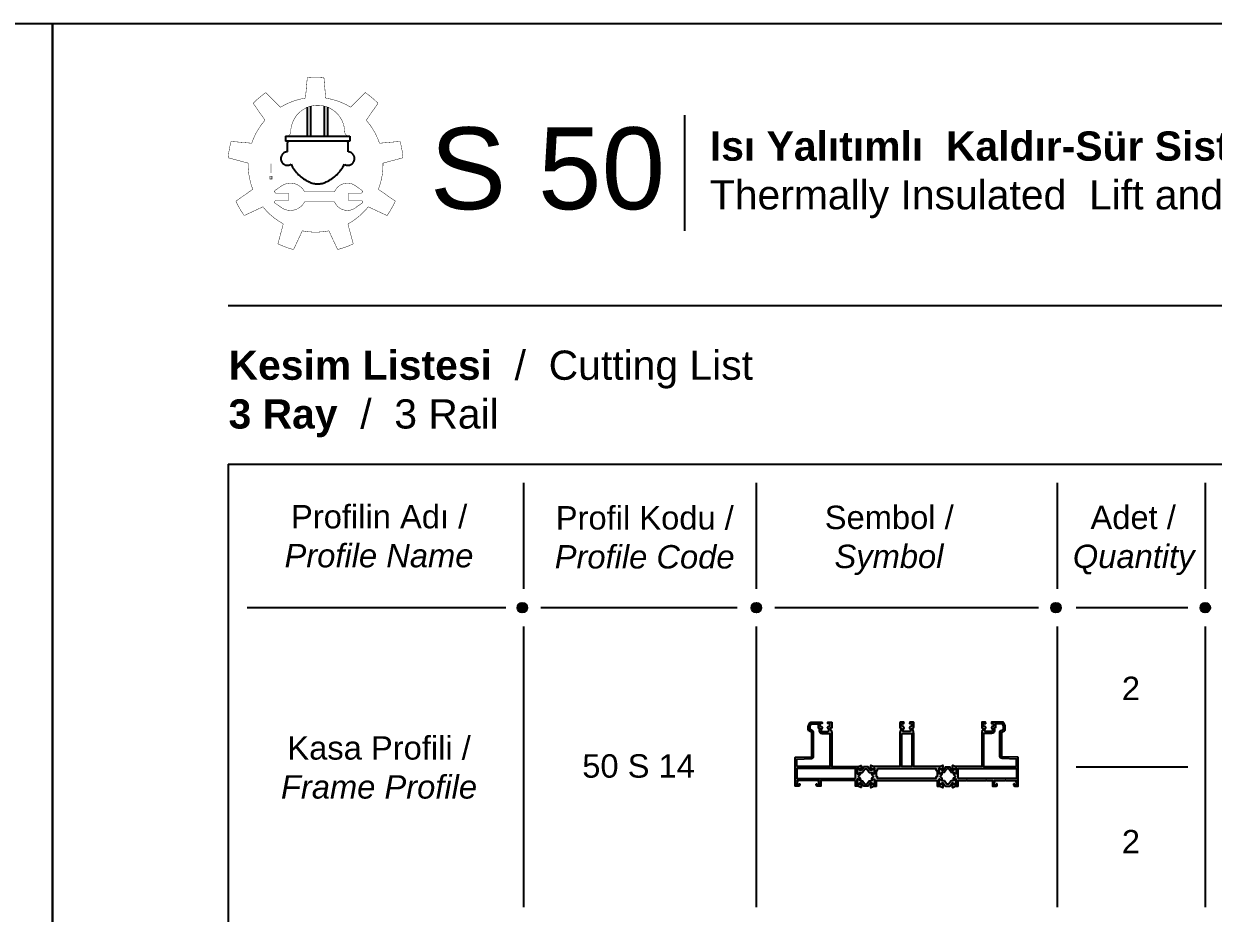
# Model space of a CAD drawing. Header units: millimetres. Extents: x 221 to 2771, y 196 to 840.
# Drawn here: x 668.9 to 770.5, y 763.6 to 839.6 of the extents above; entities that cross this region are included whole.
import ezdxf

# ---------------------------------------------------------------- set-up
doc = ezdxf.new("R2010")
doc.units = ezdxf.units.MM
doc.linetypes.add('CENTER', pattern=[50.8, 31.75, -6.35, 6.35, -6.35])
for name, color, linetype in [('1', 7, 'Continuous'), ('antet_k', 7, 'Continuous'), ('yazı_numara_k', 21, 'Continuous')]:
    doc.layers.add(name, color=color, linetype=linetype)
doc.styles.get("Standard").update_dxf_attribs({"font": 'arial.ttf'})

# ---------------------------------------------------------------- blocks, each defined once
blk = doc.blocks.new('S1.A')
at = {"color": 252}
blk.add_lwpolyline([(2269.17, -494.13), (2269.17, -791.13), (2479.17, -791.13), (2479.17, -494.13)], close=True, dxfattribs=at)
blk = doc.blocks.new('Üretim katalogu sembol-1')
at = {"true_color": 0xfed100}
h = blk.add_hatch(color=40, dxfattribs=at)
h.dxf.hatch_style = 1
h.paths.add_polyline_path([(1565.75, 1465.58), (1566.79, 1465.58), (1566.79, 1470.07), (1565.75, 1470.07)])
h.paths.add_polyline_path([(1565.75, 1462.71), (1566.79, 1462.71), (1566.79, 1464.05), (1565.75, 1464.05)])
at = {"color": 0, "linetype": 'CENTER', "ltscale": 12}
for p, q in [((1583.66, 1483.04), (1583.66, 1496.78)), ((1585.26, 1483.04), (1585.26, 1497.31)), ((1591.66, 1483.04), (1591.66, 1497.31)), ((1593.26, 1483.04), (1593.26, 1496.78)), ((1573.15, 1483.04), (1603.77, 1483.04)), ((1573.15, 1483.04), (1573.15, 1480.64)), ((1603.77, 1480.64), (1573.15, 1480.64)), ((1603.77, 1483.04), (1603.77, 1480.64))]:
    blk.add_line(p, q, dxfattribs=at)
at = {"color": 0, "linetype": 'CENTER', "lineweight": -2, "ltscale": 12, "const_width": 0.2}
for points in [[(1582.66, 1501.13), (1583.52, 1510.91)], [(1592.26, 1501.13), (1591.41, 1510.91)], [(1570.8, 1496.81), (1563.86, 1503.75)], [(1604.12, 1496.81), (1611.06, 1503.75)], [(1563.45, 1490.64), (1557.82, 1498.68)], [(1611.48, 1490.64), (1617.1, 1498.68)], [(1557.14, 1479.71), (1547.36, 1480.57)], [(1617.79, 1479.71), (1627.56, 1480.57)], [(1555.47, 1470.26), (1545.99, 1472.8)], [(1619.45, 1470.26), (1628.93, 1472.8)], [(1557.66, 1457.83), (1549.63, 1452.2)], [(1617.26, 1457.83), (1625.3, 1452.2)], [(1562.46, 1449.52), (1553.57, 1445.37)], [(1612.46, 1449.52), (1621.35, 1445.37)], [(1572.13, 1441.41), (1569.59, 1431.93)], [(1602.79, 1441.41), (1605.33, 1431.93)], [(1581.15, 1438.12), (1577.01, 1429.23)], [(1593.77, 1438.12), (1597.92, 1429.23)]]:
    blk.add_lwpolyline(points, dxfattribs=at)
for points in [[(1591.41, 1510.91, 0.047521), (1583.52, 1510.91)], [(1563.86, 1503.75, 0.047521), (1557.82, 1498.68)], [(1617.1, 1498.68, 0.047521), (1611.06, 1503.75)], [(1582.66, 1501.13, 0.099576), (1570.8, 1496.81)], [(1604.12, 1496.81, 0.099576), (1592.26, 1501.13)], [(1563.45, 1490.64, 0.099576), (1557.14, 1479.71)], [(1617.79, 1479.71, 0.099576), (1611.48, 1490.64)], [(1547.36, 1480.57, 0.047521), (1545.99, 1472.8)], [(1628.93, 1472.8, 0.047521), (1627.56, 1480.57)], [(1555.47, 1470.26, 0.099576), (1557.66, 1457.83)], [(1617.26, 1457.83, 0.099576), (1619.45, 1470.26)], [(1549.63, 1452.2, 0.047521), (1553.57, 1445.37)], [(1621.35, 1445.37, 0.047521), (1625.3, 1452.2)], [(1562.46, 1449.52, 0.099576), (1572.13, 1441.41)], [(1602.79, 1441.41, 0.099576), (1612.46, 1449.52)], [(1581.15, 1438.12, 0.099576), (1593.77, 1438.12)], [(1569.59, 1431.93, 0.047521), (1577.01, 1429.23)], [(1597.92, 1429.23, 0.047521), (1605.33, 1431.93)]]:
    blk.add_lwpolyline(points, format="xyb", dxfattribs=at)
at = {"color": 0, "linetype": 'CENTER', "ltscale": 12, "const_width": 0.2}
for points in [[(1588.46, 1497.72, 0.408893), (1575.66, 1485.15, -0.281899), (1574.17, 1483.04)], [(1588.46, 1497.72, -0.408893), (1601.26, 1485.15, 0.281899), (1602.75, 1483.04)]]:
    blk.add_lwpolyline(points, format="xyb", dxfattribs=at)
at = {"color": 40, "true_color": 0xfed100, "const_width": 0.2}
blk.add_lwpolyline([(1565.75, 1464.05), (1566.79, 1464.05), (1566.79, 1462.71), (1565.75, 1462.71)], close=True, dxfattribs=at)
at = {"color": 0, "linetype": 'CENTER', "ltscale": 12, "const_width": 0.2}
blk.add_lwpolyline([(1574.65, 1456.03), (1568.69, 1456.03, -0.414214), (1568.05, 1456.67), (1568.05, 1456.88, -0.248554), (1568.33, 1457.41), (1570.79, 1459.08, -0.475864), (1582.25, 1456.63), (1596.45, 1456.63, -0.519094), (1606.92, 1459.08), (1609.37, 1457.41, -0.248554), (1609.65, 1456.88), (1609.65, 1456.67, -0.414214), (1609.01, 1456.03), (1603.05, 1456.03), (1603.05, 1452.52), (1609.01, 1452.52, -0.414214), (1609.65, 1451.88), (1609.65, 1451.67, -0.248554), (1609.37, 1451.14), (1606.92, 1449.48, -0.519094), (1596.45, 1451.92), (1582.25, 1451.92, -0.475864), (1570.79, 1449.48), (1568.33, 1451.14, -0.248554), (1568.05, 1451.67), (1568.05, 1451.88, -0.414214), (1568.69, 1452.52), (1574.65, 1452.52)], format="xyb", close=True, dxfattribs=at)
at = {"color": 0, "linetype": 'CENTER', "ltscale": 12}
for centre, radius, start, end in [((1592.04, 1477.74), 18.11, 170.7928, 186.6972), ((1584.88, 1477.74), 18.11, 353.3028, 9.2072), ((1574.16, 1472.43), 3.2, 91.7372, 301.3307), ((1602.77, 1472.43), 3.2, 238.6693, 88.2628), ((1592.04, 1477.74), 18.11, 206.3707, 245.0967), ((1584.88, 1477.74), 18.11, 294.9033, 333.6293), ((1588.46, 1470.02), 9.6, 245.0967, 294.9033)]:
    blk.add_arc(centre, radius, start, end, dxfattribs=at)
blk = doc.blocks.new('S.1.B')
blk.add_line((922.44, 1850.82), (922.44, 1840.95))
at = {"color": 7}
blk.add_line((1063.42, 1834.52), (883.42, 1834.52), dxfattribs=at)
at = {"color": 0, "linetype": 'CENTER', "ltscale": 12, "xscale": 0.18014578362, "yscale": 0.18014578362, "zscale": 0.18014578362}
blk.add_blockref('Üretim katalogu sembol-1', (604.93, 1581.87), dxfattribs=at)
at = {"width": 80.5608, "attachment_point": 1}
for s, insert, char_height in [('\\pi23.685;{\\fArial Unicode MS|b0|i0|c162|p34;S 50}', (876.99, 1849.79), 7), ('\\pi8.4591;{\\fArial Unicode MS|b1|i0|c162|p34;Isı Yalıtımlı  Kaldır-Sür Sistemi\\fArial Unicode MS|b0|i0|c162|p34;\\PThermally Insulated  Lift and Slide Systems}', (916.15, 1849.44), 2.5)]:
    blk.add_mtext(s, dxfattribs=dict(at, insert=insert, char_height=char_height))
blk = doc.blocks.new('S50_SYF1')
at = {"color": 0}
blk.add_blockref('S.1.B', (-100.17, 492.74), dxfattribs=at)
at = {"layer": 'antet_k', "color": 0}
blk.add_blockref('S1.A', (-1500.92, 2845.51), dxfattribs=at)
blk = doc.blocks.new('YUVARLAK')
at = {"ltscale": 10, "true_color": 0xfed100}
blk.add_hatch(color=40, dxfattribs=at).paths.add_polyline_path([(383.22, 243, 1), (384.25, 243, 1)])
at = {"color": 40, "ltscale": 10, "true_color": 0xfed100}
blk.add_circle((383.74, 243), 0.516, dxfattribs=at)
blk = doc.blocks.new('937600')
at = {"ltscale": 10, "true_color": 0xfed100}
blk.add_hatch(color=40, dxfattribs=at).paths.add_polyline_path([(1547.9, 2589.6), (1546, 2592.3, 0.24473), (1545.8, 2592.4), (1542.3, 2592.4, 0.244698), (1542.2, 2592.3), (1540.3, 2589.6, -0.244698), (1540, 2589.5), (1539.8, 2589.5, -0.131652), (1539.2, 2589.6), (1537.5, 2590.6, 0.131652), (1537.4, 2590.6), (1537.1, 2590.6, 0.414214), (1536.7, 2590.2), (1536.7, 2586.8, 0.414214), (1537.1, 2586.4), (1537.4, 2586.4, 0.131652), (1537.5, 2586.4), (1539.2, 2587.4, -0.131652), (1539.8, 2587.6), (1541, 2587.6, 0.244698), (1541.2, 2587.7), (1543.2, 2590.4, -0.244698), (1543.3, 2590.5), (1544.8, 2590.5, -0.244698), (1545, 2590.4), (1546.9, 2587.7, 0.244698), (1547.1, 2587.6), (1548.4, 2587.6, -0.131652), (1549, 2587.4), (1550.7, 2586.4, 0.131652), (1550.8, 2586.4), (1551.1, 2586.4, 0.400278), (1551.5, 2586.8), (1551.5, 2590.1), (1551.5, 2590.2, 0.400281), (1551.1, 2590.6), (1550.8, 2590.6, 0.131652), (1550.7, 2590.6), (1549, 2589.6, -0.131652), (1548.4, 2589.5), (1548.1, 2589.5, -0.244698)])
at = {"color": 40, "ltscale": 10, "true_color": 0xfed100}
blk.add_lwpolyline([(1551.5, 2590.2, 0.414214), (1551.1, 2590.6), (1550.8, 2590.6, 0.131652), (1550.7, 2590.6), (1549, 2589.6, -0.131652), (1548.4, 2589.5), (1548.1, 2589.5, -0.244698), (1547.9, 2589.6), (1546, 2592.3, 0.24473), (1545.8, 2592.4), (1542.3, 2592.4, 0.244698), (1542.2, 2592.3), (1540.3, 2589.6, -0.244698), (1540, 2589.5), (1539.8, 2589.5, -0.131652), (1539.2, 2589.6), (1537.5, 2590.6, 0.131652), (1537.4, 2590.6), (1537.1, 2590.6, 0.414214), (1536.7, 2590.2), (1536.7, 2586.8, 0.414214), (1537.1, 2586.4), (1537.4, 2586.4, 0.131652), (1537.5, 2586.4), (1539.2, 2587.4, -0.131652), (1539.8, 2587.6), (1541, 2587.6, 0.244698), (1541.2, 2587.7), (1543.2, 2590.4, -0.244698), (1543.3, 2590.5), (1544.8, 2590.5, -0.244698), (1545, 2590.4), (1546.9, 2587.7, 0.244698), (1547.1, 2587.6), (1548.4, 2587.6, -0.131652), (1549, 2587.4), (1550.7, 2586.4, 0.131652), (1550.8, 2586.4), (1551.1, 2586.4, 0.414214), (1551.5, 2586.8)], format="xyb", close=True, dxfattribs=at)
blk = doc.blocks.new('4455')
at = {"ltscale": 10}
h = blk.add_hatch(color=252, dxfattribs=at)
h.dxf.hatch_style = 1
edge = h.paths.add_edge_path(flags=16)
edge.add_line((-228.5, -163), (-228.5, -156.5))
edge.add_line((-228.5, -156.5), (-216.1, -156))
edge.add_arc((-216.1, -154.2), 1.8, 272, 360)
edge.add_line((-214.3, -154.2), (-214.3, -133.5))
edge.add_arc((-216.1, -133.6), 1.8, 3.0819, 65)
edge.add_line((-215.4, -132), (-217.2, -131.2))
edge.add_arc((-217, -130.9), 0.3, 180, 245, ccw=False)
edge.add_line((-217.3, -130.9), (-217.3, -128.5))
edge.add_arc((-217, -128.5), 0.3, 154, 180, ccw=False)
edge.add_line((-217.3, -128.3), (-216.5, -126.7))
edge.add_arc((-216.2, -126.8), 0.3, 90, 154, ccw=False)
edge.add_line((-216.2, -126.5), (-210.5, -126.5))
edge.add_line((-210.5, -126.5), (-210.5, -129.5))
edge.add_arc((-210.2, -129.5), 0.3, 180, 255)
edge.add_line((-210.3, -129.8), (-209.3, -130))
edge.add_arc((-209.4, -130.3), 0.3, -30, 75, ccw=False)
edge.add_line((-209.1, -130.5), (-209.3, -130.7))
edge.add_arc((-207.1, -132), 2.6, 150, 270)
edge.add_line((-207.1, -134.6), (-200.3, -134.6))
edge.add_line((-200.3, -134.6), (-200.3, -163))
edge.add_line((-200.3, -163), (-228.5, -163))
edge = h.paths.add_edge_path()
edge.add_line((-202.3, -174.8), (-202.6, -174.5))
edge.add_line((-202.6, -174.5), (-202.9, -174.8))
edge.add_line((-202.9, -174.8), (-208, -174.8))
edge.add_line((-208, -174.8), (-208, -179.8))
edge.add_line((-208, -179.8), (-211.1, -179.8))
edge.add_arc((-211.1, -179.5), 0.3, 210, 270, ccw=False)
edge.add_line((-211.4, -179.7), (-212, -178.7))
edge.add_arc((-211.7, -178.5), 0.3, 180, 210, ccw=False)
edge.add_line((-212, -178.5), (-212, -178.1))
edge.add_arc((-211.7, -178.1), 0.3, 90, 180, ccw=False)
edge.add_line((-211.7, -177.8), (-211.3, -177.8))
edge.add_arc((-211.3, -178.1), 0.3, 30, 90, ccw=False)
edge.add_line((-211, -178), (-210.7, -178.5))
edge.add_arc((-210.4, -178.3), 0.3, 210, 270)
edge.add_line((-210.4, -178.6), (-209.7, -178.6))
edge.add_arc((-209.7, -178.3), 0.3, 270, 360)
edge.add_line((-209.4, -178.3), (-209.4, -176.9))
edge.add_arc((-209.7, -176.9), 0.3, 360, 405)
edge.add_line((-209.5, -176.7), (-209.9, -176.3))
edge.add_arc((-209.7, -176), 0.3, 131.4096, 225, ccw=False)
edge.add_line((-209.9, -175.8), (-209.6, -175.5))
edge.add_arc((-209.9, -175.2), 0.4, 311.4096, 450)
edge.add_line((-209.9, -174.8), (-218.7, -174.8))
edge.add_line((-218.7, -174.8), (-219, -174.5))
edge.add_line((-219, -174.5), (-219.3, -174.8))
edge.add_line((-219.3, -174.8), (-228.2, -174.8))
edge.add_arc((-228.2, -175.2), 0.4, 90, 228.5904)
edge.add_line((-228.5, -175.5), (-228.1, -175.8))
edge.add_arc((-228.3, -176), 0.3, -45, 48.5904, ccw=False)
edge.add_line((-228.1, -176.3), (-228.5, -176.7))
edge.add_arc((-228.3, -176.9), 0.3, 135, 180)
edge.add_line((-228.6, -176.9), (-228.6, -178.3))
edge.add_arc((-228.3, -178.3), 0.3, 180, 270)
edge.add_line((-228.3, -178.6), (-227.6, -178.6))
edge.add_arc((-227.6, -178.3), 0.3, 270, 330)
edge.add_line((-227.4, -178.5), (-227.1, -178))
edge.add_arc((-226.8, -178.1), 0.3, 90, 150, ccw=False)
edge.add_line((-226.8, -177.8), (-226.3, -177.8))
edge.add_arc((-226.3, -178.1), 0.3, 0, 90, ccw=False)
edge.add_line((-226, -178.1), (-226, -178.5))
edge.add_arc((-226.3, -178.5), 0.3, -30, 0, ccw=False)
edge.add_line((-226.1, -178.7), (-226.7, -179.7))
edge.add_arc((-226.9, -179.5), 0.3, 270, 330, ccw=False)
edge.add_line((-226.9, -179.8), (-229.7, -179.8))
edge.add_arc((-229.7, -179.5), 0.3, 180, 270, ccw=False)
edge.add_line((-230, -179.5), (-230, -155.3))
edge.add_arc((-229.7, -155.3), 0.3, 92, 180, ccw=False)
edge.add_line((-229.7, -155), (-216.1, -154.5))
edge.add_arc((-216.1, -154.2), 0.3, 272, 360)
edge.add_line((-215.8, -154.2), (-215.8, -133.6))
edge.add_arc((-216.1, -133.6), 0.3, 360, 425)
edge.add_line((-216, -133.4), (-218.3, -132.3))
edge.add_arc((-217.8, -131.4), 1, 180, 245, ccw=False)
edge.add_line((-218.8, -131.4), (-218.8, -128.3))
edge.add_arc((-217.8, -128.3), 1, 154, 180, ccw=False)
edge.add_line((-218.7, -127.8), (-217.6, -125.6))
edge.add_arc((-216.7, -126), 1, 90, 154, ccw=False)
edge.add_line((-216.7, -125), (-207.4, -125))
edge.add_arc((-207.4, -125.3), 0.3, 10, 90, ccw=False)
edge.add_line((-207.1, -125.3), (-207, -125.9))
edge.add_arc((-207.3, -125.9), 0.3, -90, 10, ccw=False)
edge.add_line((-207.3, -126.2), (-208.6, -126.2))
edge.add_arc((-208.6, -126.5), 0.3, 90, 180)
edge.add_line((-208.9, -126.5), (-208.9, -128.2))
edge.add_arc((-208.6, -128.2), 0.3, 180, 255)
edge.add_line((-208.7, -128.5), (-207.5, -128.8))
edge.add_arc((-207.6, -129.1), 0.3, 30, 75, ccw=False)
edge.add_line((-207.3, -129), (-207, -129.6))
edge.add_arc((-207.2, -129.7), 0.3, -30, 30, ccw=False)
edge.add_line((-207, -129.9), (-207.9, -131.5))
edge.add_arc((-207.1, -132), 1, 150, 270)
edge.add_line((-207.1, -133), (-202.2, -133))
edge.add_arc((-202.2, -132), 1, 270, 390)
edge.add_line((-201.3, -131.5), (-202.3, -129.9))
edge.add_arc((-202, -129.7), 0.3, 150, 210, ccw=False)
edge.add_line((-202.3, -129.6), (-201.9, -129))
edge.add_arc((-201.7, -129.1), 0.3, 105, 150, ccw=False)
edge.add_line((-201.8, -128.8), (-200.6, -128.5))
edge.add_arc((-200.6, -128.2), 0.3, 285, 360)
edge.add_line((-200.3, -128.2), (-200.3, -126.5))
edge.add_arc((-200.6, -126.5), 0.3, 0, 90)
edge.add_line((-200.6, -126.2), (-201.9, -126.2))
edge.add_arc((-201.9, -125.9), 0.3, 170, 270, ccw=False)
edge.add_line((-202.2, -125.9), (-202.1, -125.3))
edge.add_arc((-201.8, -125.3), 0.3, 90, 170, ccw=False)
edge.add_line((-201.8, -125), (-199, -125))
edge.add_arc((-199, -125.3), 0.3, 0, 90, ccw=False)
edge.add_line((-198.7, -125.3), (-198.7, -129.5))
edge.add_arc((-199, -129.5), 0.3, 285, 360, ccw=False)
edge.add_line((-199, -129.8), (-199.9, -130))
edge.add_arc((-199.9, -130.3), 0.3, 105, 210)
edge.add_line((-200.1, -130.5), (-199.7, -131.2))
edge.add_arc((-205.7, -134.7), 7, 0, 30, ccw=False)
edge.add_line((-198.7, -134.7), (-198.7, -163))
edge.add_line((-198.7, -163), (-175.8, -163))
edge.add_arc((-175.8, -162.7), 0.3, 270, 349.0957)
edge.add_arc((-175.2, -162.8), 0.3, 110, 169.0957, ccw=False)
edge.add_line((-175.3, -162.6), (-173.9, -162.1))
edge.add_arc((-173.8, -162.3), 0.3, -5, 110, ccw=False)
edge.add_line((-173.5, -162.4), (-173.7, -164.8))
edge.add_arc((-174, -164.8), 0.3, 315, 355, ccw=False)
edge.add_line((-173.8, -165), (-174.1, -165.2))
edge.add_arc((-174.3, -165), 0.3, 195, 315, ccw=False)
edge.add_line((-174.6, -165.1), (-174.6, -165.1))
edge.add_arc((-174.9, -165.1), 0.3, 15, 75)
edge.add_line((-174.8, -164.8), (-176.7, -164.3))
edge.add_line((-176.7, -164.3), (-176.9, -164.3))
edge.add_arc((-176.9, -164.6), 0.3, 90, 221.4096)
edge.add_arc((-177.5, -165.2), 0.5, 0, 41.4096, ccw=False)
edge.add_line((-177, -165.2), (-177, -168.9))
edge.add_arc((-176.7, -168.9), 0.3, 180, 270)
edge.add_line((-176.7, -169.2), (-176.4, -169.2))
edge.add_arc((-176.4, -168.9), 0.3, 270, 301.4)
edge.add_line((-176.3, -169.2), (-174.8, -168.3))
edge.add_arc((-174.6, -168.5), 0.3, 0, 121.4, ccw=False)
edge.add_line((-174.3, -168.5), (-174.3, -168.8))
edge.add_arc((-176.3, -168.8), 2, -43.6, 0, ccw=False)
edge.add_line((-174.9, -170.1), (-175.9, -171.2))
edge.add_arc((-175.7, -171.4), 0.3, 136.4, 223.6)
edge.add_line((-175.9, -171.6), (-174.9, -172.7))
edge.add_arc((-176.3, -174.1), 2, 0, 43.6, ccw=False)
edge.add_line((-174.3, -174.1), (-174.3, -174.3))
edge.add_arc((-174.6, -174.3), 0.3, -121.4, 0, ccw=False)
edge.add_line((-174.8, -174.6), (-176.3, -173.7))
edge.add_arc((-176.4, -173.9), 0.3, 58.6, 90)
edge.add_line((-176.4, -173.6), (-176.7, -173.6))
edge.add_arc((-176.7, -173.9), 0.3, 90, 180)
edge.add_line((-177, -173.9), (-177, -177.7))
edge.add_arc((-177.5, -177.7), 0.5, -41.4096, 0, ccw=False)
edge.add_arc((-176.9, -178.2), 0.3, 138.5904, 270)
edge.add_line((-176.9, -178.5), (-176.7, -178.5))
edge.add_line((-176.7, -178.5), (-174.8, -178))
edge.add_arc((-174.9, -177.7), 0.3, 285, 345)
edge.add_line((-174.6, -177.8), (-174.6, -177.8))
edge.add_arc((-174.3, -177.8), 0.3, 45, 165, ccw=False)
edge.add_line((-174.1, -177.6), (-173.8, -177.9))
edge.add_arc((-174, -178.1), 0.3, 5, 45, ccw=False)
edge.add_line((-173.7, -178.1), (-173.5, -180.5))
edge.add_arc((-173.8, -180.5), 0.3, -110, 5, ccw=False)
edge.add_line((-173.9, -180.8), (-175.3, -180.3))
edge.add_arc((-175.2, -180), 0.3, 190.9043, 250, ccw=False)
edge.add_arc((-175.8, -180.1), 0.3, 10.9043, 90)
edge.add_line((-175.8, -179.8), (-178.3, -179.8))
edge.add_arc((-178.3, -179.5), 0.3, 180, 270, ccw=False)
edge.add_line((-178.6, -179.5), (-178.6, -175.1))
edge.add_arc((-178.9, -175.1), 0.3, 0, 90)
edge.add_line((-178.9, -174.8), (-185.7, -174.8))
edge.add_line((-185.7, -174.8), (-186, -174.5))
edge.add_line((-186, -174.5), (-186.3, -174.8))
edge.add_line((-186.3, -174.8), (-202.3, -174.8))
h.paths.add_polyline_path([(-178.6, -173.2), (-178.6, -164.7), (-228.5, -164.7), (-228.5, -173.2)], flags=16)
at = {"color": 252, "ltscale": 10}
for points in [[(-202.3, -174.8), (-202.6, -174.5), (-202.9, -174.8), (-208, -174.8), (-208, -179.8), (-211.1, -179.8, -0.267949), (-211.4, -179.7), (-212, -178.7, -0.131652), (-212, -178.5), (-212, -178.1, -0.414214), (-211.7, -177.8), (-211.3, -177.8, -0.267949), (-211, -178), (-210.7, -178.5, 0.267949), (-210.4, -178.6), (-209.7, -178.6, 0.414214), (-209.4, -178.3), (-209.4, -176.9, 0.198912), (-209.5, -176.7), (-209.9, -176.3, -0.432689), (-209.9, -175.8), (-209.6, -175.5, 0.69108), (-209.9, -174.8), (-218.7, -174.8), (-219, -174.5), (-219.3, -174.8), (-228.2, -174.8, 0.69108), (-228.5, -175.5), (-228.1, -175.8, -0.432689), (-228.1, -176.3), (-228.5, -176.7, 0.198912), (-228.6, -176.9), (-228.6, -178.3, 0.414214), (-228.3, -178.6), (-227.6, -178.6, 0.267949), (-227.4, -178.5), (-227.1, -178, -0.267949), (-226.8, -177.8), (-226.3, -177.8, -0.414214), (-226, -178.1), (-226, -178.5, -0.131652), (-226.1, -178.7), (-226.7, -179.7, -0.267949), (-226.9, -179.8), (-229.7, -179.8, -0.414214), (-230, -179.5), (-230, -155.3, -0.404026), (-229.7, -155), (-216.1, -154.5, 0.404026), (-215.8, -154.2), (-215.8, -133.6, 0.291473), (-216, -133.4), (-218.3, -132.3, -0.291473), (-218.8, -131.4), (-218.8, -128.3, -0.113936), (-218.7, -127.8), (-217.6, -125.6, -0.286745), (-216.7, -125), (-207.4, -125, -0.36397), (-207.1, -125.3), (-207, -125.9, -0.466308), (-207.3, -126.2), (-208.6, -126.2, 0.414214), (-208.9, -126.5), (-208.9, -128.2, 0.339454), (-208.7, -128.5), (-207.5, -128.8, -0.198912), (-207.3, -129), (-207, -129.6, -0.267949), (-207, -129.9), (-207.9, -131.5, 0.57735), (-207.1, -133), (-202.2, -133, 0.57735), (-201.3, -131.5), (-202.3, -129.9, -0.267949), (-202.3, -129.6), (-201.9, -129, -0.198912), (-201.8, -128.8), (-200.6, -128.5, 0.339454), (-200.3, -128.2), (-200.3, -126.5, 0.414214), (-200.6, -126.2), (-201.9, -126.2, -0.466308), (-202.2, -125.9), (-202.1, -125.3, -0.36397), (-201.8, -125), (-199, -125, -0.414214), (-198.7, -125.3), (-198.7, -129.5, -0.339454), (-199, -129.8), (-199.9, -130, 0.493145), (-200.1, -130.5), (-199.7, -131.2, -0.131652), (-198.7, -134.7), (-198.7, -163), (-175.8, -163, 0.359508), (-175.5, -162.8, -0.263725), (-175.3, -162.6), (-173.9, -162.1, -0.548619), (-173.5, -162.4), (-173.7, -164.8, -0.176327), (-173.8, -165), (-174.1, -165.2, -0.57735), (-174.6, -165.1), (-174.6, -165.1, 0.267949), (-174.8, -164.8), (-176.7, -164.3), (-176.9, -164.3, 0.645751), (-177.2, -164.8, -0.182676), (-177, -165.2), (-177, -168.9, 0.414214), (-176.7, -169.2), (-176.4, -169.2, 0.137872), (-176.3, -169.2), (-174.8, -168.3, -0.585524), (-174.3, -168.5), (-174.3, -168.8, -0.19257), (-174.9, -170.1), (-175.9, -171.2, 0.399971), (-175.9, -171.6), (-174.9, -172.7, -0.19257), (-174.3, -174.1), (-174.3, -174.3, -0.585524), (-174.8, -174.6), (-176.3, -173.7, 0.137872), (-176.4, -173.6), (-176.7, -173.6, 0.414214), (-177, -173.9), (-177, -177.7, -0.182676), (-177.2, -178, 0.645751), (-176.9, -178.5), (-176.7, -178.5), (-174.8, -178, 0.267949), (-174.6, -177.8), (-174.6, -177.8, -0.57735), (-174.1, -177.6), (-173.8, -177.9, -0.176327), (-173.7, -178.1), (-173.5, -180.5, -0.548619), (-173.9, -180.8), (-175.3, -180.3, -0.263725), (-175.5, -180.1, 0.359508), (-175.8, -179.8), (-178.3, -179.8, -0.414214), (-178.6, -179.5), (-178.6, -175.1, 0.414214), (-178.9, -174.8), (-185.7, -174.8), (-186, -174.5), (-186.3, -174.8)], [(-228.5, -163), (-228.5, -156.5), (-216.1, -156, 0.404026), (-214.3, -154.2), (-214.3, -133.5, 0.27694), (-215.4, -132), (-217.2, -131.2, -0.291473), (-217.3, -130.9), (-217.3, -128.5, -0.113936), (-217.3, -128.3), (-216.5, -126.7, -0.286745), (-216.2, -126.5), (-210.5, -126.5), (-210.5, -129.5, 0.339454), (-210.3, -129.8), (-209.3, -130, -0.493145), (-209.1, -130.5), (-209.3, -130.7, 0.57735), (-207.1, -134.6), (-200.3, -134.6), (-200.3, -163)], [(-228.5, -163), (-228.5, -156.5), (-216.1, -156, 0.404026), (-214.3, -154.2), (-214.3, -133.5, 0.27694), (-215.4, -132), (-217.2, -131.2, -0.291473), (-217.3, -130.9), (-217.3, -128.5, -0.113936), (-217.3, -128.3), (-216.5, -126.7, -0.286745), (-216.2, -126.5), (-210.5, -126.5), (-210.5, -129.5, 0.339454), (-210.3, -129.8), (-209.3, -130, -0.493145), (-209.1, -130.5), (-209.3, -130.7, 0.57735), (-207.1, -134.6), (-200.3, -134.6), (-200.3, -163)], [(-228.5, -163), (-228.5, -156.5), (-216.1, -156, 0.404026), (-214.3, -154.2), (-214.3, -133.5, 0.27694), (-215.4, -132), (-217.2, -131.2, -0.291473), (-217.3, -130.9), (-217.3, -128.5, -0.113936), (-217.3, -128.3), (-216.5, -126.7, -0.286745), (-216.2, -126.5), (-210.5, -126.5), (-210.5, -129.5, 0.339454), (-210.3, -129.8), (-209.3, -130, -0.493145), (-209.1, -130.5), (-209.3, -130.7, 0.57735), (-207.1, -134.6), (-200.3, -134.6), (-200.3, -163)]]:
    blk.add_lwpolyline(points, format="xyb", close=True, dxfattribs=at)
blk.add_lwpolyline([(-178.6, -173.2), (-178.6, -164.7), (-228.5, -164.7), (-228.5, -173.2)], close=True, dxfattribs=at)
blk.add_lwpolyline([(-178.6, -173.2), (-178.6, -164.7), (-228.5, -164.7), (-228.5, -173.2)], close=True, dxfattribs=at)
blk.add_lwpolyline([(-178.6, -173.2), (-178.6, -164.7), (-228.5, -164.7), (-228.5, -173.2)], close=True, dxfattribs=at)
blk = doc.blocks.new('50S14')
at = {"ltscale": 10}
h = blk.add_hatch(color=252, dxfattribs=at)
h.paths.add_polyline_path([(-107, -174.2), (-107, -173.9, -0.414214), (-106.7, -173.6), (-106.4, -173.6, -0.137872), (-106.3, -173.7), (-104.8, -174.6, 0.585524), (-104.3, -174.3), (-104.3, -174.1, 0.19257), (-104.9, -172.7), (-105.9, -171.6, -0.399971), (-105.9, -171.2), (-104.9, -170.1, 0.19257), (-104.3, -168.8), (-104.3, -168.5, 0.472045), (-104.7, -168.2), (-105.4, -168.6), (-106.3, -169.2, -0.137872), (-106.4, -169.2), (-106.7, -169.2, -0.414214), (-107, -168.9), (-107, -168.7), (-107, -165.3), (-107, -165.2, 0.182676), (-107.2, -164.8, -0.645751), (-106.9, -164.3), (-106.7, -164.3), (-104.8, -164.8, -0.267949), (-104.6, -165.1), (-104.6, -165.1, 0.57735), (-104.1, -165.2), (-103.8, -165, 0.176327), (-103.7, -164.8), (-103.5, -162.4, 0.548619), (-103.9, -162.1), (-105.3, -162.6, 0.263725), (-105.5, -162.8, -0.359508), (-105.8, -163), (-107.3, -163), (-107.7, -163), (-128.7, -163), (-128.7, -134.7, 0.131652), (-129.7, -131.2), (-130.1, -130.5, -0.493145), (-129.9, -130), (-129, -129.8, 0.339454), (-128.7, -129.5), (-128.7, -125.3, 0.414214), (-129, -125), (-131.8, -125, 0.36397), (-132.1, -125.3), (-132.2, -125.9, 0.466308), (-131.9, -126.2), (-130.6, -126.2, -0.414214), (-130.3, -126.5), (-130.3, -128.2, -0.339454), (-130.6, -128.5), (-131.8, -128.8, 0.198912), (-131.9, -129), (-132.3, -129.6, 0.267949), (-132.3, -129.9), (-131.3, -131.5, -0.57735), (-132.2, -133), (-137.1, -133, -0.57735), (-137.9, -131.5), (-137, -129.9, 0.267949), (-137, -129.6), (-137.3, -129, 0.198912), (-137.5, -128.8), (-138.7, -128.5, -0.339454), (-138.9, -128.2), (-138.9, -126.5, -0.414214), (-138.6, -126.2), (-137.3, -126.2, 0.466308), (-137, -125.9), (-137.1, -125.3, 0.36397), (-137.4, -125), (-140.2, -125, 0.414214), (-140.5, -125.3), (-140.5, -126.5), (-140.5, -129.5, 0.339454), (-140.3, -129.8), (-139.3, -130, -0.493145), (-139.1, -130.5), (-139.3, -130.7), (-139.6, -131.2, 0.131652), (-140.5, -134.7), (-140.5, -137.2), (-140.5, -163), (-163.4, -163, -0.359508), (-163.7, -162.8, 0.263725), (-163.9, -162.6), (-165.3, -162.1, 0.548619), (-165.7, -162.4), (-165.5, -164.8, 0.176327), (-165.4, -165), (-165.2, -165.2, 0.57735), (-164.7, -165.1), (-164.6, -165.1, -0.267949), (-164.4, -164.8), (-162.5, -164.3), (-162.3, -164.3, -0.645751), (-162.1, -164.8, 0.182676), (-162.2, -165.2), (-162.2, -165.3), (-162.2, -168.7), (-162.2, -168.9, -0.414214), (-162.5, -169.2), (-162.8, -169.2, -0.137872), (-163, -169.2), (-163.9, -168.6), (-164.6, -168.2, 0.472045), (-164.9, -168.5), (-164.9, -168.8, 0.19257), (-164.4, -170.1), (-163.3, -171.2, -0.399971), (-163.3, -171.6), (-164.4, -172.7, 0.19257), (-164.9, -174.1), (-164.9, -174.3, 0.585524), (-164.5, -174.6), (-163, -173.7, -0.137872), (-162.8, -173.6), (-162.5, -173.6, -0.414214), (-162.2, -173.9), (-162.2, -177.7, 0.182676), (-162.1, -178, -0.645751), (-162.3, -178.5), (-162.5, -178.5), (-164.4, -178, -0.267949), (-164.6, -177.8), (-164.7, -177.8, 0.57735), (-165.2, -177.6), (-165.4, -177.9, 0.176327), (-165.5, -178.1), (-165.7, -180.5, 0.548619), (-165.3, -180.8), (-163.9, -180.3, 0.263725), (-163.7, -180.1, -0.359508), (-163.4, -179.8), (-160.9, -179.8, 0.414214), (-160.6, -179.5), (-160.6, -175.1, -0.414214), (-160.3, -174.8), (-134.6, -174.8), (-108.9, -174.8, -0.414214), (-108.6, -175.1), (-108.6, -179.5, 0.414214), (-108.3, -179.8), (-105.8, -179.8, -0.359508), (-105.5, -180.1, 0.263725), (-105.3, -180.3), (-103.9, -180.8, 0.548619), (-103.5, -180.5), (-103.7, -178.1, 0.176327), (-103.8, -177.9), (-104.1, -177.6, 0.57735), (-104.6, -177.8), (-104.6, -177.8, -0.267949), (-104.8, -178), (-106.7, -178.5), (-106.9, -178.5, -0.645751), (-107.2, -178, 0.182676), (-107, -177.7), (-107, -177.6)])
h.paths.add_polyline_path([(-159.6, -164.7), (-134.6, -164.7), (-109.7, -164.7), (-109.7, -166, 0.414214), (-109.4, -166.3), (-108.9, -166.3, -0.414214), (-108.6, -166.6), (-108.6, -171.3, -0.414214), (-108.9, -171.6), (-109.4, -171.6, 0.414214), (-109.7, -171.9), (-109.7, -173.2), (-134.6, -173.2), (-159.6, -173.2), (-159.6, -171.9, 0.414214), (-159.9, -171.6), (-160.3, -171.6, -0.414214), (-160.6, -171.3), (-160.6, -166.6, -0.414214), (-160.3, -166.3), (-159.9, -166.3, 0.414214), (-159.6, -166)], flags=16)
h.paths.add_polyline_path([(-138.9, -134.6), (-130.3, -134.6), (-130.3, -144.5), (-130.3, -163), (-134.6, -163), (-138.9, -163)], flags=16)
at = {"color": 252, "ltscale": 10}
for points in [[(-107, -174.2), (-107, -173.9, -0.414214), (-106.7, -173.6), (-106.4, -173.6, -0.137872), (-106.3, -173.7), (-104.8, -174.6, 0.585524), (-104.3, -174.3), (-104.3, -174.1, 0.19257), (-104.9, -172.7), (-105.9, -171.6, -0.399971), (-105.9, -171.2), (-104.9, -170.1, 0.19257), (-104.3, -168.8), (-104.3, -168.5, 0.472045), (-104.7, -168.2), (-105.4, -168.6), (-106.3, -169.2, -0.137872), (-106.4, -169.2), (-106.7, -169.2, -0.414214), (-107, -168.9), (-107, -168.7), (-107, -165.3), (-107, -165.2, 0.182676), (-107.2, -164.8, -0.645751), (-106.9, -164.3), (-106.7, -164.3), (-104.8, -164.8, -0.267949), (-104.6, -165.1), (-104.6, -165.1, 0.57735), (-104.1, -165.2), (-103.8, -165, 0.176327), (-103.7, -164.8), (-103.5, -162.4, 0.548619), (-103.9, -162.1), (-105.3, -162.6, 0.263725), (-105.5, -162.8, -0.359508), (-105.8, -163), (-107.3, -163), (-107.7, -163), (-128.7, -163), (-128.7, -134.7, 0.131652), (-129.7, -131.2), (-130.1, -130.5, -0.493145), (-129.9, -130), (-129, -129.8, 0.339454), (-128.7, -129.5), (-128.7, -125.3, 0.414214), (-129, -125), (-131.8, -125, 0.36397), (-132.1, -125.3), (-132.2, -125.9, 0.466308), (-131.9, -126.2), (-130.6, -126.2, -0.414214), (-130.3, -126.5), (-130.3, -128.2, -0.339454), (-130.6, -128.5), (-131.8, -128.8, 0.198912), (-131.9, -129), (-132.3, -129.6, 0.267949), (-132.3, -129.9), (-131.3, -131.5, -0.57735), (-132.2, -133), (-137.1, -133, -0.57735), (-137.9, -131.5), (-137, -129.9, 0.267949), (-137, -129.6), (-137.3, -129, 0.198912), (-137.5, -128.8), (-138.7, -128.5, -0.339454), (-138.9, -128.2), (-138.9, -126.5, -0.414214), (-138.6, -126.2), (-137.3, -126.2, 0.466308), (-137, -125.9), (-137.1, -125.3, 0.36397), (-137.4, -125), (-140.2, -125, 0.414214), (-140.5, -125.3), (-140.5, -126.5), (-140.5, -129.5, 0.339454), (-140.3, -129.8), (-139.3, -130, -0.493145), (-139.1, -130.5), (-139.3, -130.7), (-139.6, -131.2, 0.131652), (-140.5, -134.7), (-140.5, -137.2), (-140.5, -163), (-163.4, -163, -0.359508), (-163.7, -162.8, 0.263725), (-163.9, -162.6), (-165.3, -162.1, 0.548619), (-165.7, -162.4), (-165.5, -164.8, 0.176327), (-165.4, -165), (-165.2, -165.2, 0.57735), (-164.7, -165.1), (-164.6, -165.1, -0.267949), (-164.4, -164.8), (-162.5, -164.3), (-162.3, -164.3, -0.645751), (-162.1, -164.8, 0.182676), (-162.2, -165.2), (-162.2, -165.3), (-162.2, -168.7), (-162.2, -168.9, -0.414214), (-162.5, -169.2), (-162.8, -169.2, -0.137872), (-163, -169.2), (-163.9, -168.6), (-164.6, -168.2, 0.472045), (-164.9, -168.5), (-164.9, -168.8, 0.19257), (-164.4, -170.1), (-163.3, -171.2, -0.399971), (-163.3, -171.6), (-164.4, -172.7, 0.19257), (-164.9, -174.1), (-164.9, -174.3, 0.585524), (-164.5, -174.6), (-163, -173.7, -0.137872), (-162.8, -173.6), (-162.5, -173.6, -0.414214), (-162.2, -173.9), (-162.2, -177.7, 0.182676), (-162.1, -178, -0.645751), (-162.3, -178.5), (-162.5, -178.5), (-164.4, -178, -0.267949), (-164.6, -177.8), (-164.7, -177.8, 0.57735), (-165.2, -177.6), (-165.4, -177.9, 0.176327), (-165.5, -178.1), (-165.7, -180.5, 0.548619), (-165.3, -180.8), (-163.9, -180.3, 0.263725), (-163.7, -180.1, -0.359508), (-163.4, -179.8), (-160.9, -179.8, 0.414214), (-160.6, -179.5), (-160.6, -175.1, -0.414214), (-160.3, -174.8), (-134.6, -174.8), (-108.9, -174.8, -0.414214), (-108.6, -175.1), (-108.6, -179.5, 0.414214), (-108.3, -179.8), (-105.8, -179.8, -0.359508), (-105.5, -180.1, 0.263725), (-105.3, -180.3), (-103.9, -180.8, 0.548619), (-103.5, -180.5), (-103.7, -178.1, 0.176327), (-103.8, -177.9), (-104.1, -177.6, 0.57735), (-104.6, -177.8), (-104.6, -177.8, -0.267949), (-104.8, -178), (-106.7, -178.5), (-106.9, -178.5, -0.645751), (-107.2, -178, 0.182676), (-107, -177.7), (-107, -177.6)], [(-159.6, -164.7), (-134.6, -164.7), (-109.7, -164.7), (-109.7, -166, 0.414214), (-109.4, -166.3), (-108.9, -166.3, -0.414214), (-108.6, -166.6), (-108.6, -171.3, -0.414214), (-108.9, -171.6), (-109.4, -171.6, 0.414214), (-109.7, -171.9), (-109.7, -173.2), (-134.6, -173.2), (-159.6, -173.2), (-159.6, -171.9, 0.414214), (-159.9, -171.6), (-160.3, -171.6, -0.414214), (-160.6, -171.3), (-160.6, -166.6, -0.414214), (-160.3, -166.3), (-159.9, -166.3, 0.414214), (-159.6, -166)]]:
    blk.add_lwpolyline(points, format="xyb", close=True, dxfattribs=at)
blk.add_lwpolyline([(-138.9, -134.6), (-130.3, -134.6), (-130.3, -144.5), (-130.3, -163), (-134.6, -163), (-138.9, -163)], close=True, dxfattribs=at)
at = {"lineweight": -2}
blk.add_blockref('4455', (0, 0), dxfattribs=at)
at = {"lineweight": -2, "xscale": -1}
blk.add_blockref('4455', (-269.3, 0), dxfattribs=at)
blk.add_blockref('937600', (-1713.7, -2755.5))
at = {"xscale": -1}
blk.add_blockref('937600', (1444.4, -2755.5), dxfattribs=at)
at = {"xscale": -1, "rotation": 180}
blk.add_blockref('937600', (-1713.7, 2412.6), dxfattribs=at)
at = {"rotation": 180.0000000000001}
blk.add_blockref('937600', (1444.4, 2412.6), dxfattribs=at)

msp = doc.modelspace()

# ---------------------------------------------------------------- linework, layer by layer
at = {"layer": '1', "color": 7}
for p, q in [((686.312, 801.953), (802.043, 801.953)), ((686.312, 801.953), (686.312, 580.281)), ((711.58, 800.353), (711.58, 791.284)), ((731.466, 800.353), (731.466, 791.284)), ((757.208, 800.353), (757.208, 791.284)), ((769.85, 800.353), (769.85, 791.284)), ((687.951, 789.684), (701.826, 789.684)), ((701.826, 789.684), (710.072, 789.684)), ((713.052, 789.684), (729.852, 789.684)), ((733.066, 789.684), (755.609, 789.684)), ((758.824, 789.684), (768.366, 789.684)), ((711.58, 788.084), (711.58, 764.084)), ((731.466, 788.084), (731.466, 764.084)), ((757.208, 788.084), (757.208, 764.084)), ((769.85, 788.084), (769.85, 764.084)), ((758.824, 776.084), (768.366, 776.084))]:
    msp.add_line(p, q, dxfattribs=at)

# ---------------------------------------------------------------- block references
for p in [(-306.931, -1511.773), (-96.935, -1511.773)]:
    msp.add_blockref('S50_SYF1', p)
at = {"lineweight": -2, "xscale": 0.1, "yscale": 0.1, "zscale": 0.1}
msp.add_blockref('50S14', (757.801, 792.387), dxfattribs=at)
at = {"layer": '1', "color": 7, "xscale": 0.8, "yscale": 0.8, "zscale": 0.8}
for p in [(404.475, 595.281), (424.489, 595.281), (450.102, 595.281), (462.859, 595.281)]:
    msp.add_blockref('YUVARLAK', p, dxfattribs=at)

# ---------------------------------------------------------------- texts
at = {"color": 7, "char_height": 2, "width": 18.41668, "attachment_point": 1}
for s, insert in [('{2}', (762.723, 783.781)), ('{50 S 14}', (716.595, 777.144)), ('{2}', (762.723, 770.672))]:
    msp.add_mtext(s, dxfattribs=dict(at, insert=insert))
at = {"layer": '1', "color": 32, "char_height": 2, "attachment_point": 1}
for s, insert, width in [('\\pi82.152;Profilin Adı /{\\fArial|b0|i1|c162|p34; \\P\\pi81.595;Profile Name}', (609.549, 798.465), 179.15107), ('\\pi2.8439;Profil Kodu / \\P\\pi2.7525;{\\fArial|b0|i1|c162|p34;Profile Code}', (711.489, 798.367), 20.6919), ('\\pi84.125;Sembol / \\P\\pi84.957;{\\fArial|b0|i1|c162|p34;Symbol}', (653.201, 798.403), 179.15107), ('\\pi85.925;Adet / \\P\\pi84.417;{\\fArial|b0|i1|c162|p34;Quantity}', (674.116, 798.403), 179.15107)]:
    msp.add_mtext(s, dxfattribs=dict(at, insert=insert, width=width))
at = {"layer": '1', "color": 7, "insert": (609.549, 778.69), "char_height": 2, "width": 179.15107, "attachment_point": 1}
msp.add_mtext('\\pi81.836;Kasa Profili /{\\fArial|b0|i1|c162|p34; \\P\\pi81.289;Frame Profile}', dxfattribs=at)
at = {"layer": 'yazı_numara_k', "color": 7, "insert": (686.359, 811.67), "char_height": 2.5, "attachment_point": 1}
msp.add_mtext('{\\fArial Unicode MS|b1|i0|c162|p34;Kesim Listesi  \\fArial Unicode MS|b0|i0|c162|p34;/  Cutting List\\P\\fArial Unicode MS|b1|i0|c162|p34;3 Ray  \\fArial Unicode MS|b0|i0|c162|p34;/  3 Rail}', dxfattribs=at)

doc.saveas('drawing.dxf')
